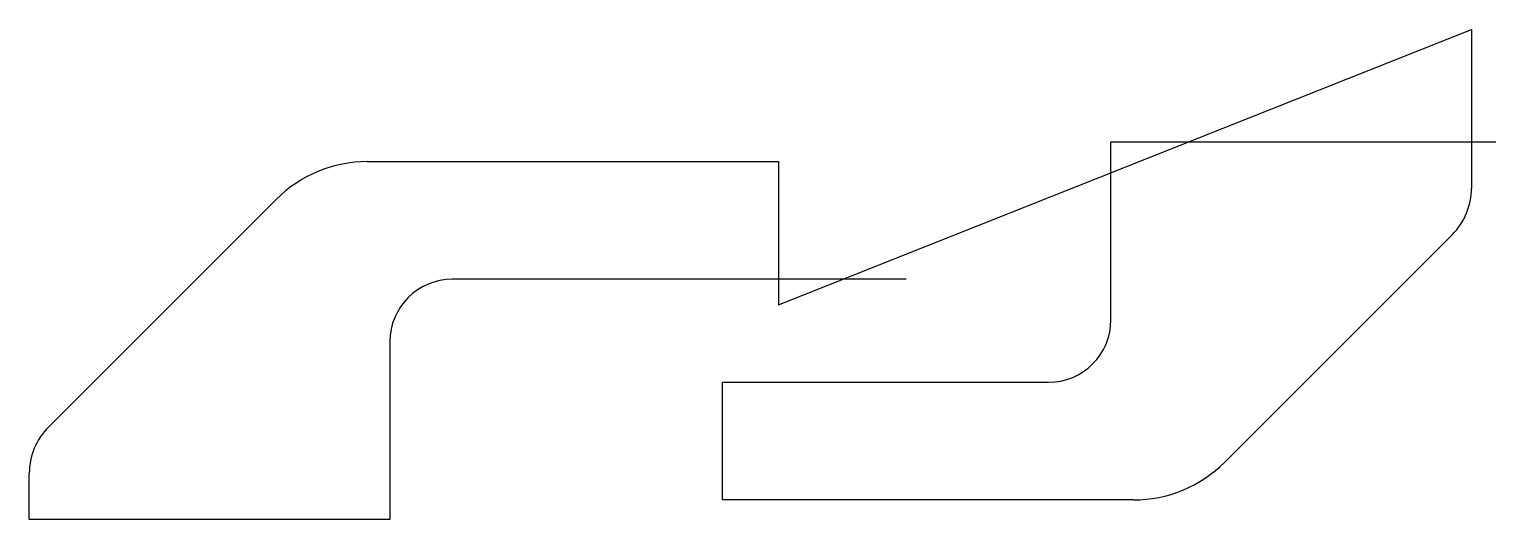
# Model space of a CAD drawing. Header units: metres. Extents: x 126 to 700, y 25 to 217.
import ezdxf

# ---------------------------------------------------------------- set-up
doc = ezdxf.new("R2010")
doc.units = ezdxf.units.M

msp = doc.modelspace()

# ---------------------------------------------------------------- linework, layer by layer
at = {"layer": 'TOOL_0'}
for p, q in [((418.986, 109.129), (690.086, 216.871)), ((690.086, 216.871), (690.086, 172.836)), ((549.086, 103.336), (549.086, 172.836)), ((549.086, 172.836), (690.086, 172.836)), ((690.086, 172.836), (690.086, 154.691)), ((690.086, 172.836), (699.559, 172.836)), ((258.197, 165.129), (418.986, 165.129)), ((418.986, 165.129), (418.986, 119.129)), ((133.455, 61.305), (222.488, 150.338)), ((682.617, 136.66), (593.584, 47.627)), ((418.986, 119.129), (291.486, 119.129)), ((468.986, 119.129), (418.986, 119.129)), ((418.986, 119.129), (418.986, 109.129)), ((266.986, 94.629), (266.986, 25.129)), ((397.086, 32.836), (397.086, 78.836)), ((397.086, 78.836), (524.586, 78.836)), ((125.986, 25.129), (125.986, 43.274)), ((557.875, 32.836), (397.086, 32.836)), ((266.986, 25.129), (125.986, 25.129))]:
    msp.add_line(p, q, dxfattribs=at)
for centre, radius, start, end in [((258.197, 114.629), 50.5, 90, 135), ((664.586, 154.691), 25.5, 315, 0), ((291.486, 94.629), 24.5, 90, 180), ((524.586, 103.336), 24.5, 270, 0), ((151.486, 43.274), 25.5, 135, 180), ((557.875, 83.336), 50.5, 270, 315)]:
    msp.add_arc(centre, radius, start, end, dxfattribs=at)

doc.saveas('drawing.dxf')
